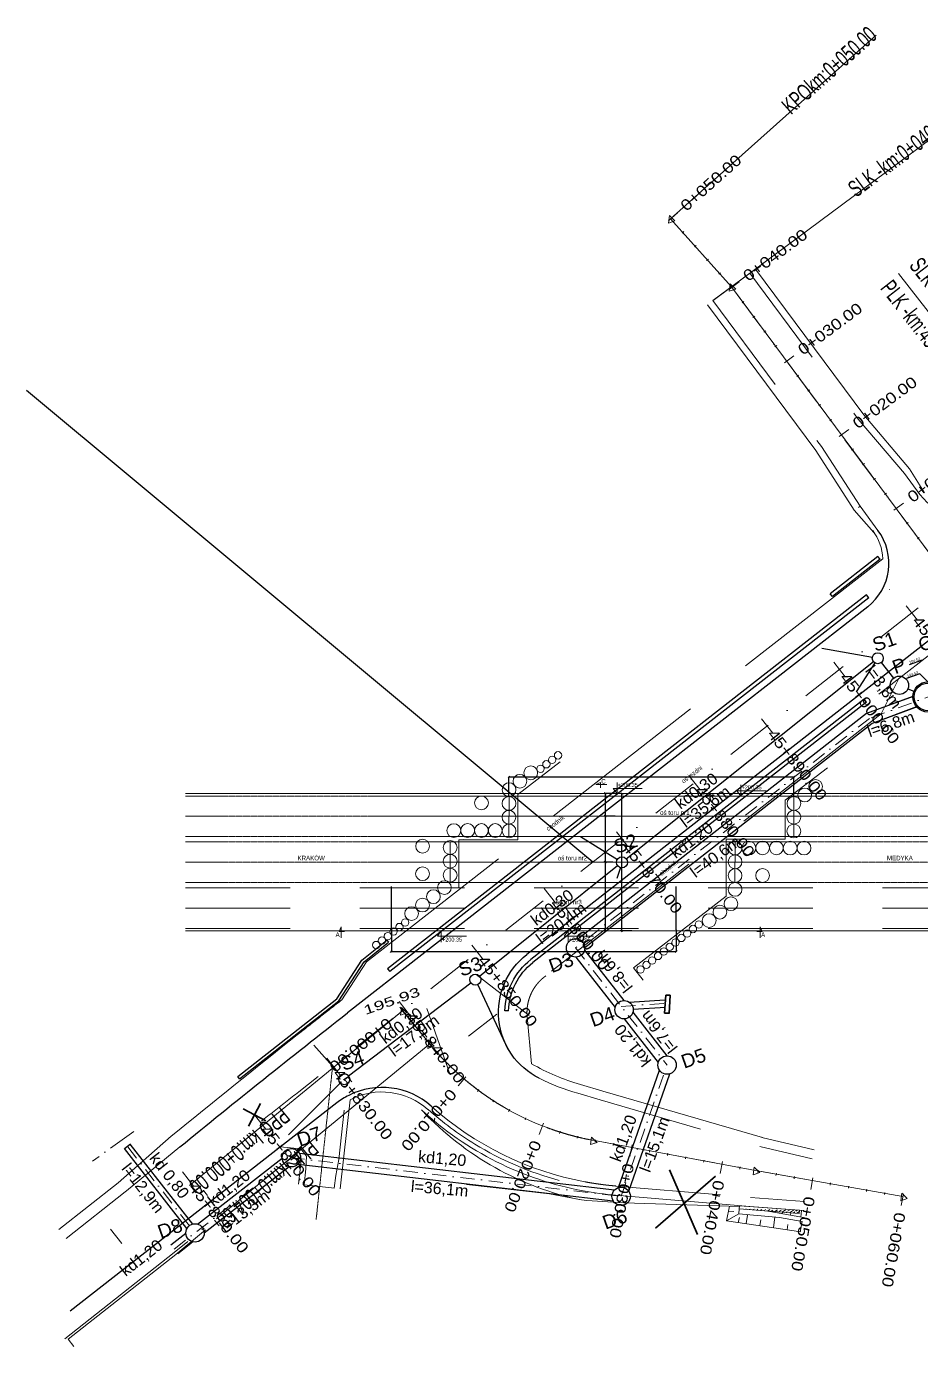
# Model space of a CAD drawing. Header units: millimetres. Extents: x -1069826 to 2704411, y -432732 to 412301.
# Drawn here: x 6201 to 103504, y 203438 to 347124 of the extents above; entities that cross this region are included whole.
import ezdxf
from ezdxf.enums import TextEntityAlignment as Align

# ---------------------------------------------------------------- set-up
doc = ezdxf.new("R2010")
doc.units = ezdxf.units.MM
doc.header["$LTSCALE"] = 1000
doc.header["$MEASUREMENT"] = 0
for name, pattern in [('CENTER', [2, 1.25, -0.25, 0.25, -0.25]), ('DGN Style 1', [11.393425, 0.018957, -11.374468]), ('DGN Style 2', [18.957446, 11.374468, -7.582979]), ('DGN Style 3', [26.540425, 18.957446, -7.582979]), ('DGN Style 4', [10.357985, 5.175758, -2.587879, 0.00647, -2.587879])]:
    doc.linetypes.add(name, pattern=pattern)
for name, color, linetype, lineweight in [('1', 7, 'Continuous', 0), ('10', 7, 'Continuous', 0), ('11', 7, 'Continuous', 0), ('5', 15, 'Continuous', 0), ('6', 11, 'Continuous', 0), ('7', 7, 'Continuous', 0), ('8', 7, 'Continuous', 0), ('Chodnik', 113, 'Continuous', 0), ('D_bariery', 224, 'Continuous', 0), ('DK_OPIS', 62, 'Continuous', 30), ('DK_OŚ_KANAŁU', 50, 'DGN Style 4', 15), ('DK_ŚCIANKA', 232, 'Continuous', 35), ('Konstrukcja zelbetowa', 211, 'Continuous', 0), ('Krawedz jezdni', 40, 'Continuous', 0), ('Kraweznik', 4, 'Continuous', 0), ('M_kanalizacja', 24, 'Continuous', 30), ('Osie', 9, 'CENTER', 0), ('Pobocze', 66, 'Continuous', 0), ('studnie', 7, 'Continuous', 25), ('wiadukt2 - 1', 173, 'Continuous', 0), ('wiadukt2 - 9', 190, 'Continuous', 0)]:
    doc.layers.add(name, color=color, linetype=linetype, lineweight=lineweight)
doc.layers.add('WIADUKT', color=7, linetype='Continuous')
doc.styles.add('CDMSTYLE', font='CDMSIMPL', dxfattribs={"width": 0.8, "bigfont": 'CDMBIGPL'})
doc.styles.add('Style-Arial', font='arial.ttf')
doc.styles.add('Style-romans', font='romans.shx')
doc.styles.add('Style-SWISSLT_1250', font='SWISSLT_1250.shx')
doc.styles.add('Style-WORKING_1250', font='WORKING_1250.shx')
doc.dimstyles.new('CDMOG-CM-100', dxfattribs={"dimscale": 100, "dimtxt": 2.5, "dimasz": 1, "dimexe": 1.5, "dimexo": 5, "dimgap": 0.5, "dimtad": 1, "dimdec": 1, "dimlfac": 0.1, "dimrnd": 0.5, "dimzin": 9, "dimdsep": 46, "dimtxsty": 'CDMSTYLE', "dimblk": 'OBLIQUE', "dimblk1": 'OBLIQUE', "dimblk2": 'OBLIQUE', "dimsah": 1, "dimtsz": 1, "dimcen": -2.5, "dimclrd": 9, "dimclre": 9, "dimclrt": 9, "dimadec": 0, "dimazin": 0, "dimtfac": 1, "dimtmove": 2, "dimatfit": 3, "dimldrblk": 'OBLIQUE', "dimfxl": 1, "dimtvp": 1, "dimtolj": 1, "dimtzin": 0, "dimarcsym": 0})
doc.dimstyles.get("Standard").update_dxf_attribs({"dimtxt": 0.18, "dimasz": 0.18, "dimexe": 0.18, "dimexo": 0.0625, "dimgap": 0.09, "dimtad": 0, "dimtih": 1, "dimtoh": 1, "dimdec": 4, "dimzin": 0, "dimdsep": 46, "dimtxsty": 'Standard', "dimcen": 0.09, "dimadec": 0, "dimazin": 0, "dimtfac": 1, "dimtdec": 4, "dimtofl": 0, "dimtmove": 0, "dimatfit": 3, "dimfxl": 1, "dimtolj": 1, "dimtzin": 0, "dimarcsym": 0})

# ---------------------------------------------------------------- blocks, each defined once
blk = doc.blocks.new('*U453')
at = {"color": 7, "linetype": 'Continuous', "lineweight": 18, "ltscale": 0.001}
for p, q in [((7.62, 1.74), (9.08, 5.91)), ((0.59, 3.9), (-1.47, -1.95)), ((-0.08, -0.85), (1.39, 3.31)), ((-1.47, -1.95), (-13.57, -5.96)), ((-1.47, -1.95), (-1.47, -1.95)), ((-13.04, -7.58), (-13.57, -5.96)), ((-13.57, -5.96), (-13.57, -5.96))]:
    blk.add_line(p, q, dxfattribs=at)
for centre, radius in [((1.17, 2.69), 0.75), ((2.58, 2.19), 0.75), ((0.67, 1.27), 0.75), ((4, 1.7), 0.75), ((5.42, 1.2), 0.75), ((6.83, 0.7), 0.75), ((0.18, -0.14), 0.75), ((8.25, 0.2), 0.75), ((-0.32, -1.56), 0.75), ((3.01, -1.13), 0.75), ((-2.69, -3.35), 0.75), ((-1.26, -2.88), 0.75), ((-7.59, -4.61), 0.4), ((-6.83, -4.36), 0.4), ((-6.07, -4.11), 0.4), ((-5.31, -3.85), 0.4), ((-4.11, -3.83), 0.75), ((-12.15, -6.12), 0.4), ((-11.39, -5.87), 0.4), ((-10.63, -5.62), 0.4), ((-9.87, -5.36), 0.4), ((-9.11, -5.11), 0.4), ((-8.35, -4.86), 0.4), ((-12.91, -6.37), 0.4)]:
    blk.add_circle(centre, radius, dxfattribs=at)
at = {"layer": '10', "color": 7, "linetype": 'Continuous', "lineweight": 18, "ltscale": 0.001}
for centre in [(8.82, 5.14), (10.24, 5.62), (10.24, 5.62), (11.66, 6.1), (8.32, 3.73), (7.82, 2.31)]:
    blk.add_circle(centre, 0.75, dxfattribs=at)
at = {"layer": 'wiadukt2 - 1', "color": 7, "linetype": 'Continuous', "lineweight": 18, "ltscale": 0.001}
for p, q in [((13.57, 7.58), (8.03, 5.78)), ((6.63, 1.78), (8.03, 5.78)), ((0.59, 3.9), (6.63, 1.78))]:
    blk.add_line(p, q, dxfattribs=at)
blk = doc.blocks.new('TerminatorOpen_0.5')
at = {"color": 0, "linetype": 'ByBlock', "lineweight": -2}
for q in [(-1, 0.25), (-1, 0), (-1, -0.25)]:
    blk.add_line((0, 0), q, dxfattribs=at)
blk = doc.blocks.new('*D461')
at = {"color": 0, "linetype": 'ByBlock', "transparency": 16777216}
for p, q in [((39440, 28200), (39440, 28193)), ((38999, 20205), (38999, 20205)), ((38999, 20205), (38999, 20205))]:
    blk.add_line(p, q, dxfattribs=at)
at = {"layer": 'Defpoints', "color": 0, "linetype": 'ByBlock', "transparency": 16777216}
for p in [(39440, 28193), (38999, 20205)]:
    blk.add_point(p, dxfattribs=at)
at = {"color": 0, "linetype": 'ByBlock', "transparency": 16777216, "rotation": 266.8404902315526}
blk.add_blockref('TerminatorOpen_0.5', (39440, 28193), dxfattribs=at)
at = {"color": 0, "linetype": 'ByBlock', "transparency": 16777216, "insert": (39439, 28198), "char_height": 1, "attachment_point": 5, "rotation": 86.84049, "style": 'Style-romans'}
blk.add_mtext('\\W0.900000x;R8000', dxfattribs=at)
blk = doc.blocks.new('*D462')
at = {"color": 0, "linetype": 'ByBlock', "transparency": 16777216}
for p, q in [((52414, 61896), (52614, 62096)), ((52514, 61996), (83514, 61996)), ((83414, 61896), (83614, 62096))]:
    blk.add_line(p, q, dxfattribs=at)
at = {"color": 9, "linetype": 'ByBlock', "transparency": 16777216}
for p, q in [((52514, 59865), (52514, 61996)), ((83514, 59865), (83514, 61996))]:
    blk.add_line(p, q, dxfattribs=at)
at = {"layer": 'Defpoints', "color": 0, "linetype": 'ByBlock', "transparency": 16777216}
for p in [(83514, 61996), (52514, 59865), (83514, 59865)]:
    blk.add_point(p, dxfattribs=at)
at = {"color": 1, "linetype": 'ByBlock', "transparency": 16777216, "insert": (69859, 62171), "char_height": 0.25, "attachment_point": 5, "style": 'CDMSTYLE'}
blk.add_mtext('\\A1;3100000', dxfattribs=at)
blk = doc.blocks.new('_OBLIQUE')
at = {"color": 0, "linetype": 'ByBlock'}
blk.add_line((-0.5, -0.5), (0.5, 0.5), dxfattribs=at)
blk = doc.blocks.new('*D463')
at = {"color": 9, "linetype": 'ByBlock', "transparency": 16777216}
for p, q in [((39711, 45490), (39711, 42999)), ((70711, 45364), (70711, 42999))]:
    blk.add_line(p, q, dxfattribs=at)
at = {"color": 0, "linetype": 'ByBlock', "transparency": 16777216}
for p, q in [((39611, 42900), (39811, 43100)), ((39711, 43000), (70711, 43000)), ((70611, 42900), (70811, 43100))]:
    blk.add_line(p, q, dxfattribs=at)
at = {"layer": 'Defpoints', "color": 0, "linetype": 'ByBlock', "transparency": 16777216}
for p in [(39711, 45491), (70711, 45365), (70711, 43000)]:
    blk.add_point(p, dxfattribs=at)
at = {"color": 1, "linetype": 'ByBlock', "transparency": 16777216, "insert": (53920, 43175), "char_height": 0.25, "attachment_point": 5, "style": 'CDMSTYLE'}
blk.add_mtext('\\A1;3100000', dxfattribs=at)
blk = doc.blocks.new('*U454')
at = {"layer": 'wiadukt2 - 9', "color": 7, "linetype": 'Continuous', "lineweight": 18, "ltscale": 0.001}
for p, q in [((12.75, 5.7), (7.21, 3.9)), ((4.79, -0.12), (6.26, 4.05)), ((7.21, 3.9), (5.58, -0.75)), ((-2.9, -2.71), (-1.44, 1.45)), ((-0.46, 1.37), (-2.2, -3.59)), ((5.58, -0.75), (-0.46, 1.37)), ((-0.45, 1.41), (-0.45, 1.41)), ((0.02, 1.25), (0.02, 1.25))]:
    blk.add_line(p, q, dxfattribs=at)
for centre, radius in [((7.91, 5.17), 0.75), ((7.91, 5.17), 0.75), ((9.33, 5.65), 0.75), ((10.48, 5.7), 0.4), ((11.24, 5.96), 0.4), ((12, 6.21), 0.4), ((12.76, 6.46), 0.4), ((3.18, 4.33), 0.75), ((6.49, 4.7), 0.75), ((-0.65, 2.49), 0.75), ((5.99, 3.29), 0.75), ((-4.42, 2.02), 0.75), ((-1.64, 0.88), 0.75), ((0.77, 2), 0.75), ((2.18, 1.5), 0.75), ((3.6, 1), 0.75), ((5.49, 1.87), 0.75), ((-2.14, -0.53), 0.75), ((5, 0.46), 0.75), ((-5.42, -0.81), 0.75), ((-2.64, -1.95), 0.75), ((-5.13, -3.56), 0.75), ((-3.68, -3.02), 0.75), ((-7.98, -4.51), 0.75), ((-6.56, -4.03), 0.75), ((-11.24, -5.96), 0.4), ((-10.48, -5.7), 0.4), ((-9.72, -5.45), 0.4), ((-8.96, -5.2), 0.4), ((-12.76, -6.46), 0.4), ((-12, -6.21), 0.4)]:
    blk.add_circle(centre, radius, dxfattribs=at)
blk = doc.blocks.new('00KOTA1_1_1')
at = {"color": 0, "linetype": 'Continuous', "flags": 128}
blk.add_lwpolyline([(137.4, 28.6), (-21.1, 28.6), (0, 0), (0, 61.1)], dxfattribs=at)
at = {"color": 0, "linetype": 'Continuous', "style": 'CDMSTYLE', "width": 0.85}
blk.add_attdef('%%P000.000', (4.2, 36.3), '', height=22, dxfattribs=at)
blk = doc.blocks.new('*D464')
at = {"color": 0, "linetype": 'ByBlock', "transparency": 16777216}
for p, q in [((64875, 60077), (64675, 60277)), ((64775, 45248), (64775, 60177)), ((64875, 45148), (64675, 45348))]:
    blk.add_line(p, q, dxfattribs=at)
at = {"color": 9, "linetype": 'ByBlock', "transparency": 16777216}
for p, q in [((64991, 60177), (64774, 60177)), ((65877, 45248), (64774, 45248))]:
    blk.add_line(p, q, dxfattribs=at)
at = {"layer": 'Defpoints', "color": 0, "linetype": 'ByBlock', "transparency": 16777216}
for p in [(64775, 60177), (64991, 60177), (65877, 45248)]:
    blk.add_point(p, dxfattribs=at)
at = {"color": 3, "linetype": 'ByBlock', "transparency": 16777216, "insert": (64600, 53442), "char_height": 0.25, "attachment_point": 5, "rotation": 90, "style": 'CDMSTYLE'}
blk.add_mtext('\\A1;\\Fmsdefault.shx;\\W0.800000x;1492900', dxfattribs=at)
blk = doc.blocks.new('*D465')
at = {"color": 0, "linetype": 'ByBlock', "transparency": 16777216}
for p, q in [((63078, 57615), (62878, 57815)), ((62978, 57715), (62978, 52715)), ((63078, 52615), (62878, 52815))]:
    blk.add_line(p, q, dxfattribs=at)
at = {"color": 9, "linetype": 'ByBlock', "transparency": 16777216}
blk.add_line((63829, 52715), (62978, 52715), dxfattribs=at)
at = {"layer": 'Defpoints', "color": 0, "linetype": 'ByBlock', "transparency": 16777216}
for p in [(64060, 57715), (62978, 52715), (63829, 52715)]:
    blk.add_point(p, dxfattribs=at)
at = {"color": 3, "linetype": 'ByBlock', "transparency": 16777216, "insert": (62803, 55949), "char_height": 0.25, "attachment_point": 5, "rotation": 90, "style": 'CDMSTYLE'}
blk.add_mtext('\\A1;\\Fmsdefault.shx;\\W0.800000x;500000', dxfattribs=at)
blk = doc.blocks.new('*D466')
at = {"color": 0, "linetype": 'ByBlock', "transparency": 16777216}
for p, q in [((63078, 52615), (62878, 52815)), ((62978, 52715), (62978, 45243)), ((63078, 45143), (62878, 45343))]:
    blk.add_line(p, q, dxfattribs=at)
at = {"color": 9, "linetype": 'ByBlock', "transparency": 16777216}
blk.add_line((63230, 45243), (62978, 45243), dxfattribs=at)
at = {"layer": 'Defpoints', "color": 0, "linetype": 'ByBlock', "transparency": 16777216}
for p in [(63829, 52715), (62978, 45243), (63231, 45243)]:
    blk.add_point(p, dxfattribs=at)
at = {"color": 3, "linetype": 'ByBlock', "transparency": 16777216, "insert": (62803, 48229), "char_height": 0.25, "attachment_point": 5, "rotation": 90, "style": 'CDMSTYLE'}
blk.add_mtext('\\A1;\\Fmsdefault.shx;\\W0.800000x;747200', dxfattribs=at)
blk = doc.blocks.new('*D467')
at = {"color": 0, "linetype": 'ByBlock', "transparency": 16777216}
for p, q in [((63078, 60087), (62878, 60287)), ((62978, 60187), (62978, 57715)), ((63078, 57615), (62878, 57815))]:
    blk.add_line(p, q, dxfattribs=at)
at = {"color": 9, "linetype": 'ByBlock', "transparency": 16777216}
for p, q in [((64059, 60187), (62978, 60187)), ((64059, 57715), (62978, 57715))]:
    blk.add_line(p, q, dxfattribs=at)
at = {"layer": 'Defpoints', "color": 0, "linetype": 'ByBlock', "transparency": 16777216}
for p in [(64060, 60187), (62978, 57715), (64060, 57715)]:
    blk.add_point(p, dxfattribs=at)
at = {"color": 3, "linetype": 'ByBlock', "transparency": 16777216, "insert": (62803, 58951), "char_height": 0.25, "attachment_point": 5, "rotation": 90, "style": 'CDMSTYLE'}
blk.add_mtext('\\A1;\\Fmsdefault.shx;\\W0.800000x;247200', dxfattribs=at)
blk = doc.blocks.new('A$C7AA0032F')
at = {"layer": 'Konstrukcja zelbetowa', "ltscale": 0.1}
h = blk.add_hatch(dxfattribs=at)
h.set_pattern_fill('ANSI33', color=256, scale=1000, angle=19.3576691784, style=0)
h.set_pattern_definition([(214.35767, (162847.9, -35115.26), (282.1786, -412.7653), []), (214.35767, (162500.44, -35049.97), (282.1786, -412.7653), [250, -125])])
edge = h.paths.add_edge_path()
edge.add_line((77593.4971, 15332.08203), (77567.38662, 14994.28893))
edge.add_line((77593.89656, 15337.2499), (84124.91069, 14838.85686))
edge.add_line((77567.38662, 14994.28893), (84097.9062, 14489.4978))
edge.add_line((84124.01667, 14827.2909), (84097.9062, 14489.4978))
at = {"linetype": 'Continuous', "lineweight": 9, "ltscale": 0.001}
for p, q in [((17329.3681, 60181.71568), (112653.62453, 60181.71568)), ((17329.3681, 45247.71568), (114425.33059, 45247.71568))]:
    blk.add_line(p, q, dxfattribs=at)
at = {"linetype": 'CENTER', "lineweight": 9, "ltscale": 0.001}
for p, q in [((17329.3681, 59921.71568), (112653.62453, 59921.71568)), ((17329.3681, 57714.71568), (112653.62452, 57714.71568)), ((17329.3681, 55507.71568), (112653.62453, 55507.71568)), ((17329.3681, 54921.71568), (114425.33059, 54921.71568)), ((17329.3681, 52714.71568), (114425.33059, 52714.71568)), ((17329.3681, 50507.71568), (114425.33059, 50507.71568))]:
    blk.add_line(p, q, dxfattribs=at)
at = {"linetype": 'DGN Style 2', "lineweight": 9}
for p, q in [((17329.3681, 49921.71568), (114425.33059, 49921.71568)), ((17329.3681, 47714.71568), (114425.33059, 47714.71568)), ((17329.3681, 45507.71568), (114425.33059, 45507.71568))]:
    blk.add_line(p, q, dxfattribs=at)
at = {"linetype": 'Continuous', "ltscale": 0.001}
for p, q in [((39711.25581, 45364.71568), (39711.25581, 50064.71568)), ((70711.25581, 45364.71568), (70711.25581, 50064.71568))]:
    blk.add_line(p, q, dxfattribs=at)
at = {"layer": '1', "linetype": 'Continuous', "lineweight": 18}
for p, q in [((76717.91017, 115332.29651), (70100.52861, 122740.37473)), ((100614.68474, 83171.93268), (76717.91017, 115332.29651)), ((40936.62346, 36557.59658), (43903.78925, 32936.50157)), ((61619.27991, 22457.1896), (79328.24541, 19161.25385)), ((79328.24541, 19161.25385), (95377.67194, 16338.01512))]:
    blk.add_line(p, q, dxfattribs=at)
at = {"layer": '1', "linetype": 'Continuous', "lineweight": 18, "flags": 128}
for points in [[(95743.4001, 80635.89027), (96974.53812, 79059.7243)], [(87862.57024, 74480.20016), (89093.70826, 72904.03419)], [(79981.74038, 68324.51005), (81212.87841, 66748.34408)], [(72100.91053, 62168.81994), (73332.04855, 60592.65397)], [(64220.08067, 56013.12983), (65451.21869, 54436.96386)], [(56339.25081, 49857.43972), (57570.38883, 48281.27374)], [(48458.42095, 43701.7496), (49689.55898, 42125.58363)], [(40577.59109, 37546.05949), (41808.72912, 35969.89352)], [(32696.76124, 31390.36938), (33927.89926, 29814.20341)], [(24820.53559, 25220.14654), (26060.07721, 23650.58081)], [(16982.06377, 19007.48363), (18224.65099, 17440.32792)], [(9146.28524, 12794.54754), (10388.87245, 11227.39184)]]:
    blk.add_lwpolyline(points, dxfattribs=at)
at = {"layer": '1', "linetype": 'Continuous', "lineweight": 18}
blk.add_arc((67108.5207, 51950.71831), 30000, 219.3315745838, 259.4569245647, dxfattribs=at)
at = {"layer": '1', "linetype": 'DGN Style 4', "lineweight": 9}
for points in [[(69976.22954, 123094.17515), (70578.6281, 122510.87337), (69871.02725, 122262.27523)], [(76593.6111, 115686.09694), (77196.00966, 115102.79515), (76488.40881, 114854.19702)]]:
    blk.add_3dface(points, dxfattribs=at)
at = {"layer": '1', "linetype": 'DGN Style 2', "lineweight": 9}
for points in [[(40812.32439, 36911.39701), (41414.72295, 36328.09522), (40707.1221, 36079.49709)], [(43779.49018, 33290.302), (44381.88874, 32707.00021), (43674.28789, 32458.40208)], [(61494.98085, 22810.99003), (62097.37941, 22227.68824), (61389.77855, 21979.09011)], [(79203.94634, 19515.05428), (79806.3449, 18931.75249), (79098.74404, 18683.15436)], [(95253.37288, 16691.81555), (95855.77144, 16108.51376), (95148.17058, 15859.91563)]]:
    blk.add_3dface(points, dxfattribs=at)
at = {"layer": '11', "linetype": 'DGN Style 4', "lineweight": 9}
for p, q in [((76717.91017, 115332.29651), (100490.72964, 83338.75189)), ((113375.8999, 93139.67559), (29642.10145, 27735.48283))]:
    blk.add_line(p, q, dxfattribs=at)
at = {"layer": '11', "linetype": 'Continuous', "lineweight": 9, "flags": 128}
blk.add_lwpolyline([(113375.8999, 93139.67559), (94908.82956, 116782.16517)], dxfattribs=at)
at = {"layer": '11', "linetype": 'DGN Style 4', "lineweight": 9, "flags": 128}
for points in [[(43903.78925, 32936.50157), (40627.13059, 36935.29812)], [(85093.94145, 18147.01597), (79328.24541, 19161.25385), (61619.27991, 22457.1896)]]:
    blk.add_lwpolyline(points, dxfattribs=at)
at = {"layer": '11', "linetype": 'DGN Style 4', "lineweight": 9, "extrusion": (0, 0, -1)}
blk.add_arc((-67108.5207, 51950.71831), 30000, 280.5430754338, 320.6684254155, dxfattribs=at)
at = {"layer": '11', "linetype": 'DGN Style 4', "lineweight": 9}
blk.add_arc((645211.11266, -760347.50293), 1000000, 127.99327729845, 128.41066227227, dxfattribs=at)
at = {"layer": '5', "linetype": 'Continuous', "lineweight": 0, "flags": 128}
for points in [[(70100.52861, 122740.37473), (92474.11755, 142725.93246)], [(76717.91017, 115332.29651), (100797.99653, 133225.01683)], [(40936.62346, 36557.59658), (17731.89201, 17543.37983)], [(43903.78925, 32936.50157), (20699.0578, 13922.28483)]]:
    blk.add_lwpolyline(points, dxfattribs=at)
at = {"layer": '7', "linetype": 'Continuous', "lineweight": 18, "flags": 128}
for points in [[(69876.79273, 122540.51913), (70846.31492, 123406.55997)], [(76516.92344, 115099.7873), (77560.39385, 115875.13851)], [(82481.16355, 107073.09184), (83524.63396, 107848.44305)], [(88445.40366, 99046.39638), (89488.87407, 99821.7476)], [(94409.64377, 91019.70093), (95453.11418, 91795.05214)], [(41168.67077, 36747.73875), (40163.13241, 35923.78935)], [(47815.64503, 29370.30759), (46971.17573, 28381.93944)], [(56265.77446, 24300.67574), (55791.17614, 23090.40452)], [(65910.3477, 21963.70154), (65672.48059, 20685.64863)], [(75741.52393, 20133.95461), (75503.65683, 18855.9017)], [(85580.86594, 18365.9678), (85355.64233, 17085.62631)], [(95429.64662, 16633.47854), (95204.42302, 15353.13705)]]:
    blk.add_lwpolyline(points, dxfattribs=at)
at = {"layer": '7', "linetype": 'Continuous', "lineweight": 0, "flags": 128}
for points in [[(71358.32051, 121182.18359), (71544.76708, 121348.7299)], [(72690.69102, 119690.61099), (72877.1376, 119857.1573)], [(74023.06154, 118199.03839), (74209.50811, 118365.58471)], [(75355.43206, 116707.4658), (75541.87863, 116874.01211)], [(77870.30537, 113613.73301), (78070.97276, 113762.83901)], [(79063.15339, 112008.39392), (79263.82078, 112157.49992)], [(80256.00142, 110403.05483), (80456.6688, 110552.16083)], [(81448.84944, 108797.71573), (81649.51682, 108946.82174)], [(83834.54548, 105587.03755), (84035.21287, 105736.14356)], [(85027.3935, 103981.69846), (85228.06089, 104130.80446)], [(86220.24152, 102376.35937), (86420.90891, 102525.46537)], [(87413.08955, 100771.02028), (87613.75693, 100920.12628)], [(89798.78559, 97560.3421), (89999.45297, 97709.4481)], [(90991.63361, 95955.00301), (91192.301, 96104.10901)], [(92184.48163, 94349.66391), (92385.14902, 94498.76992)], [(93377.32965, 92744.32482), (93577.99704, 92893.43083)], [(95763.0257, 89533.64664), (95963.69308, 89682.75264)], [(96955.87372, 87928.30755), (97156.5411, 88077.41355)], [(42281.58701, 35073.9952), (42088.21425, 34915.5434)], [(43549.20146, 33527.01311), (43355.8287, 33368.5613)], [(44836.09521, 32002.05763), (44649.87092, 31835.26281)], [(46214.49697, 30562.64283), (46039.79778, 30383.81277)], [(49243.24794, 27974.85484), (49093.87275, 27774.38775)], [(50880.14101, 26837.97866), (50744.45222, 26628.00592)], [(52589.13351, 25812.67333), (52467.73395, 25594.1278)], [(54362.63271, 24903.49406), (54256.06174, 24677.3467)], [(58071.38249, 23449.13707), (57995.82113, 23210.82954)], [(59990.15582, 22910.42076), (59930.63772, 22667.60891)], [(61941.28226, 22498.97679), (61895.53859, 22253.19738)], [(63907.51751, 22133.0274), (63861.77384, 21887.248)], [(67839.988, 21401.12863), (67794.24433, 21155.34922)], [(69806.22325, 21035.17924), (69760.47958, 20789.39984)], [(71772.4585, 20669.22986), (71726.71483, 20423.45045)], [(73738.69375, 20303.28047), (73692.95007, 20057.50107)], [(77671.16424, 19571.3817), (77625.42057, 19325.60229)], [(79636.94774, 19208.48574), (79593.63551, 18962.26622)], [(81606.70388, 18861.98789), (81563.39164, 18615.76837)], [(83576.46001, 18515.49004), (83533.14778, 18269.27052)], [(87515.97229, 17822.49433), (87472.66006, 17576.27482)], [(89485.72843, 17475.99648), (89442.41619, 17229.77697)], [(91455.48456, 17129.49863), (91412.17233, 16883.27911)], [(93425.2407, 16783.00078), (93381.92847, 16536.78126)]]:
    blk.add_lwpolyline(points, dxfattribs=at)
at = {"layer": 'Chodnik', "ltscale": 0.1}
for p, q in [((28695.17091, 20561.0567), (29862.06591, 21517.22353)), ((19095.75397, 12695.18699), (19335.93393, 12891.99314))]:
    blk.add_line(p, q, dxfattribs=at)
at = {"layer": 'Chodnik', "ltscale": 0.1, "flags": 128}
blk.add_lwpolyline([(4182.77201, 834.97992), (16086.22229, 10229.14304), (17565.03716, 11440.9005)], dxfattribs=at)
at = {"layer": 'D_bariery', "linetype": 'Continuous'}
for centre, radius, start, end in [((38692.82352, 20212.6), 7500, 48.1613537762, 117.5497602064), ((67126.36615, 51968.73799), 35100, 228.1592731022, 238.510261493), ((67256.02548, 52271.54382), 35425.97175, 238.5872540577, 254.8344099582)]:
    blk.add_arc(centre, radius, start, end, dxfattribs=at)
at = {"layer": 'DK_OŚ_KANAŁU', "ltscale": 0.3}
for p, q in [((105057.7786, 73259.24099), (91729.40201, 68364.47596)), ((91729.40201, 68364.47596), (59759.04784, 43392.53815)), ((59759.04784, 43392.53815), (69718.8791, 30641.4519)), ((64729.01271, 37029.7345), (69508.26848, 37341.52728)), ((64720.17699, 16356.98324), (69718.8791, 30641.4519)), ((10420.94304, 22520.42545), (12112.69156, 23697.41399)), ((10420.94304, 22520.42545), (7178.34368, 20177.14932)), ((17732.76529, 13159.45599), (11036.51205, 21732.34246)), ((16096.22576, 10613.22508), (29630.74827, 21158.06291)), ((28705.73423, 20569.71241), (64720.17699, 16356.98324))]:
    blk.add_line(p, q, dxfattribs=at)
at = {"layer": 'DK_ŚCIANKA'}
for p, q in [((69445.24057, 36292.35474), (69563.79154, 38265.77277)), ((69563.79154, 38265.77278), (70062.89176, 38235.78986)), ((69944.34078, 36262.37183), (70062.89176, 38235.78986)), ((69445.24057, 36292.35474), (69946.48244, 36298.02225)), ((26044.5543, 24576.58634), (23596.51689, 25863.70674)), ((24820.53559, 25220.14654), (25472.05718, 26459.30739)), ((24820.53559, 25220.14654), (24169.01401, 23980.98568)), ((24820.53559, 25220.14654), (26044.5543, 24576.58634)), ((69987.02984, 19226.78924), (73038.57393, 12190.7391)), ((68473.37124, 12903.47698), (74993.75161, 18540.46723))]:
    blk.add_line(p, q, dxfattribs=at)
at = {"layer": 'Konstrukcja zelbetowa', "ltscale": 0.1}
for p, q in [((77593.4971, 15332.08203), (77567.38662, 14994.28893)), ((77567.38662, 14994.28893), (84097.9062, 14489.4978)), ((77593.89656, 15337.2499), (84124.91069, 14838.85686)), ((84124.01667, 14827.2909), (84097.9062, 14489.4978))]:
    blk.add_line(p, q, dxfattribs=at)
at = {"layer": 'Krawedz jezdni', "linetype": 'DGN Style 2', "lineweight": 20}
for p, q in [((78730.81781, 116827.91552), (74711.20145, 113841.28338)), ((78730.81781, 116827.91553), (74717.40038, 113845.88928)), ((78724.61888, 116823.30963), (90517.51436, 100952.38914)), ((74711.20145, 113841.28338), (86504.66261, 97969.6016)), ((95535.42322, 95037.59939), (90517.51436, 100952.38914)), ((90719.40595, 91459.05533), (86504.66261, 97969.6016)), ((62437.78352, 26854.98532), (79804.40871, 21791.86924)), ((34007.11246, 20365.38077), (34585.42351, 25732.31446)), ((10886.24415, 16957.3609), (16706.79034, 21726.78161)), ((29862.06591, 21517.22353), (27627.44708, 21739.02448)), ((79804.40871, 21791.86924), (85493.46936, 20447.37913)), ((30495.87313, 20743.73248), (29862.06591, 21517.22353)), ((30411.37103, 19331.69793), (30496.25109, 20743.27122)), ((34007.11246, 20365.38077), (33658.13258, 18628.10757)), ((30226.11479, 17604.56555), (30411.37103, 19331.69793)), ((30226.11479, 17604.56555), (33511.13166, 17250.59033)), ((33658.13258, 18628.10757), (33505.78498, 17251.16646)), ((64193.72105, 17473.71231), (78799.27689, 16238.9105)), ((4317.48751, 11769.48079), (10759.17449, 16853.23859)), ((10759.17448, 16853.23859), (10886.24415, 16957.3609)), ((78799.27689, 16238.9105), (84686.26915, 15799.75981))]:
    blk.add_line(p, q, dxfattribs=at)
blk.add_arc((67108.5207, 51950.71831), 34600, 259.4569245666, 265.1678568097, dxfattribs=at)
at = {"layer": 'Kraweznik', "lineweight": 20, "ltscale": 0.1}
for p, q in [((97230.52682, 92756.32297), (95535.42322, 95037.59939)), ((90558.87204, 91339.77053), (90719.40595, 91459.05533)), ((92668.2304, 88836.32048), (90719.40595, 91459.05533)), ((59999.3024, 27565.90715), (62437.78352, 26854.98532))]:
    blk.add_line(p, q, dxfattribs=at)
at = {"layer": 'Kraweznik', "lineweight": 30, "ltscale": 0.1}
for p, q in [((120243.87433, 94063.07103), (54447.62964, 42669.84212)), ((92903.76105, 85685.70477), (87702.01943, 81622.64162)), ((87703.08112, 81623.4709), (87455.79182, 81937.87481)), ((91545.62719, 80529.27851), (34945.00364, 36318.71884)), ((91417.96133, 81825.35122), (39306.84661, 41121.53203)), ((91665.25062, 81510.94731), (39557.90205, 40810.06984)), ((91665.25062, 81510.94731), (91417.96133, 81825.35122)), ((91158.49459, 70456.34587), (54878.51066, 42118.17053)), ((91405.78389, 70141.94196), (91158.49459, 70456.34587)), ((91404.7222, 70141.11267), (55124.68969, 41802.89939)), ((36740.34986, 41866.88392), (39417.63532, 44012.33903)), ((33767.85527, 37847.25296), (36515.14461, 42070.85611)), ((33992.29726, 37642.10736), (36740.34986, 41866.88392)), ((39306.84661, 41121.53203), (39557.90205, 40810.06984)), ((23206.0303, 29158.34393), (33992.29726, 37642.10736)), ((52474.29322, 36535.86416), (52074.22937, 36538.06946)), ((33768.27143, 26517.26388), (4760.72817, 3859.56787))]:
    blk.add_line(p, q, dxfattribs=at)
at = {"layer": 'Kraweznik', "linetype": 'DGN Style 3', "lineweight": 18}
for p, q in [((93194.60843, 85750.88819), (37005.77118, 41861.97343)), ((93008.13478, 68855.72913), (48093.15672, 33772.78846)), ((37005.77118, 41861.97343), (34325.30011, 37737.92929)), ((54492.91213, 35914.92483), (54966.1547, 30786.52809))]:
    blk.add_line(p, q, dxfattribs=at)
at = {"layer": 'Kraweznik', "lineweight": 30, "ltscale": 0.1, "flags": 128}
for points in [[(92903.76105, 85685.70477), (92656.47175, 86000.10868), (87455.79182, 81937.87481)], [(36515.14461, 42070.85611), (39230.0335, 44246.44489), (39417.63532, 44012.33903)], [(23206.0303, 29158.34393), (23020.56438, 29394.14553), (33767.85527, 37847.25296)]]:
    blk.add_lwpolyline(points, dxfattribs=at)
at = {"layer": 'Kraweznik', "linetype": 'DGN Style 3', "lineweight": 18, "flags": 128}
blk.add_lwpolyline([(94892.59538, 72624.23341), (93008.13478, 68855.72913)], dxfattribs=at)
at = {"layer": 'Kraweznik', "lineweight": 20, "ltscale": 0.1, "extrusion": (0, 0, -1)}
blk.add_arc((-102046.54409, 96334.86703), 6000, 232.2607806395, 323.3857866907, dxfattribs=at)
at = {"layer": 'Kraweznik', "lineweight": 30, "ltscale": 0.1}
for centre, radius, start, end in [((87852.21312, 85257.77642), 6000, 307.993277299, 36.6142132831), ((38692.82352, 20212.6), 8000, 116.9088234252, 127.9932772987), ((38692.82352, 20212.6), 8000, 48.1613537762, 116.9088234252)]:
    blk.add_arc(centre, radius, start, end, dxfattribs=at)
at = {"layer": 'Kraweznik', "lineweight": 30, "ltscale": 0.1, "extrusion": (0, 0, -1)}
for centre, radius, start, end in [((-59372.18173, 36365.17823), 8000, 296.3988487922, 52.0067227013), ((-59372.18173, 36365.17823), 7300, 1.3571046302, 52.0065493187), ((-59372.18173, 36365.17823), 6900, 1.4179161261, 52.0060236306), ((-650514.01485, -751764.26692), 1000000, 50.66842542607, 52.00672270139)]:
    blk.add_arc(centre, radius, start, end, dxfattribs=at)
at = {"layer": 'Kraweznik', "linetype": 'DGN Style 3', "lineweight": 18}
blk.add_arc((59372.18173, 36365.17823), 4900, 125.4332186681, 185.2722575329, dxfattribs=at)
at = {"layer": 'Kraweznik', "linetype": 'DGN Style 3', "lineweight": 18, "extrusion": (0, 0, -1)}
blk.add_arc((-650514.01485, -751764.26692), 1001500, 51.67484289225, 52.0287625069, dxfattribs=at)
at = {"layer": 'Kraweznik', "lineweight": 20, "ltscale": 0.1}
for radius, start, end in [(25400, 243.6011512077, 253.7463314235), (34600, 228.161353776, 259.4569245666)]:
    blk.add_arc((67108.5207, 51950.71831), radius, start, end, dxfattribs=at)
at = {"layer": 'M_kanalizacja'}
for p, q in [((86568.05545, 76031.73141), (92054.98741, 75030.52055)), ((65263.26512, 53104.08624), (92175.99488, 74548.90702)), ((92319.55389, 74418.90341), (90284.8216, 71270.71075)), ((93019.15011, 74453.56935), (94372.97833, 72754.54779)), ((96614.44297, 70797.65859), (91434.22454, 68895.25496)), ((96460.59142, 70741.15754), (91434.22454, 68895.25496)), ((95922.79391, 71596.50642), (96581.72145, 71329.1593)), ((97028.12165, 69671.21731), (92024.57947, 67833.69696)), ((96874.26652, 69614.71495), (92024.57947, 67833.69696)), ((91434.22455, 68895.25496), (60020.17282, 44357.84316)), ((92024.57947, 67833.69696), (60758.85564, 43412.14357)), ((60292.5615, 55507.71568), (64309.42592, 53016.66499)), ((49321.42761, 40314.16503), (64327.88795, 52356.2359)), ((64636.35846, 52129.02733), (64255.79348, 50940.54871)), ((60724.35284, 43131.41317), (64993.79441, 37665.45534)), ((59778.65326, 42392.73036), (64064.21242, 36906.13796)), ((35065.93831, 29454.95157), (48375.85722, 39575.4832)), ((52422.15281, 32342.9402), (49108.60891, 39395.59681)), ((65605.31067, 37487.75342), (69482.22833, 37740.67877)), ((65994.45619, 36384.35685), (69699.27369, 31641.25969)), ((66033.88815, 36714.01266), (69534.30864, 36942.37579)), ((65032.63902, 35666.3086), (68753.5741, 30902.57688)), ((34182.20535, 29548.37493), (31264.39655, 32818.24781)), ((64418.09107, 17310.26394), (68888.31368, 30084.53082)), ((65550.7424, 16913.90432), (70020.96502, 29688.17119)), ((28531.75252, 23040.03699), (34157.79562, 28676.05562)), ((10669.88816, 21551.90786), (11318.68257, 22063.81372)), ((18099.38918, 13339.89059), (11300.35455, 22044.36307)), ((17468.92279, 12847.43538), (10669.88816, 21551.90786)), ((18613.99192, 13335.44044), (27839.43234, 20523.04333)), ((29703.24018, 21057.1217), (63995.30327, 17045.86501)), ((19348.22331, 12386.27156), (28589.04607, 19585.85894)), ((29563.82275, 19865.24806), (63855.88585, 15853.99137)), ((15727.4696, 11086.53142), (17348.57259, 12349.5437)), ((16464.98192, 10139.91874), (18089.36585, 11405.48722))]:
    blk.add_line(p, q, dxfattribs=at)
at = {"layer": 'M_kanalizacja', "linetype": 'DGN Style 2', "lineweight": 18}
for p, q in [((48956.65142, 40491.00798), (54712.88074, 36052.09851)), ((43576.50368, 36800.40804), (46115.23137, 29574.26413))]:
    blk.add_line(p, q, dxfattribs=at)
at = {"layer": 'M_kanalizacja'}
for centre, radius in [((92645.24133, 74922.8158), 600), ((94996.15962, 71972.47038), 1000), ((98110.25419, 70707.79979), 1650), ((98111.78291, 70708.36642), 1500), ((64819.33372, 52700.44666), 600), ((59759.04784, 43392.53815), 1000), ((48853.4682, 39938.64673), 600), ((65035.02677, 36666.30575), 1000), ((69718.8791, 30641.45189), 1000), ((34581.68372, 29100.69532), 600), ((28838.94903, 20554.12983), 1000), ((64720.17698, 16356.98324), 1000), ((18348.3343, 12371.373), 1000)]:
    blk.add_circle(centre, radius, dxfattribs=at)
at = {"layer": 'Osie', "ltscale": 0.1}
blk.add_line((33333.47915, 30618.80573), (31529.74902, 13842.29573), dxfattribs=at)
at = {"layer": 'Pobocze', "ltscale": 0.1}
for p, q in [((79326.62104, 117270.62764), (91119.51652, 101399.70715)), ((74109.1993, 113393.96538), (85902.66045, 97522.2836)), ((134029.36133, 103244.74191), (92769.81013, 71017.04305)), ((96106.33689, 95523.97125), (91119.51652, 101399.70715)), ((90088.98198, 91052.77264), (85902.66045, 97522.2836)), ((97726.03003, 92927.80276), (96106.33689, 95523.97125)), ((92214.61371, 88608.46966), (90088.98198, 91052.77264)), ((60279.19289, 28525.93909), (62717.674, 27815.01726)), ((62717.674, 27815.01726), (80084.29919, 22751.90117)), ((34160.68771, 17185.00723), (35223.9326, 26862.17109)), ((9984.7866, 17834.47424), (15756.07951, 22887.01818)), ((80034.40225, 22765.06139), (85723.4629, 21420.57128)), ((28773.53009, 20302.05515), (29393.47932, 20810.04849)), ((29478.84628, 20801.57524), (29393.47932, 20810.04849)), ((29915.75484, 20268.37706), (29478.84628, 20801.57524)), ((29915.75484, 20268.37706), (29478.84628, 20801.57524)), ((29614.36762, 17660.55545), (29915.75484, 20268.37706)), ((3543.09962, 12750.71644), (9984.7866, 17834.47424)), ((64109.47828, 16477.26704), (78715.03413, 15242.46524)), ((64995.04387, 15636.98926), (77588.0511, 15261.62679)), ((76196.22578, 13695.11225), (76520.89891, 15293.43562)), ((76196.22578, 13695.11225), (77520.76658, 14439.54806)), ((76408.98912, 14742.51834), (76996.49401, 14686.69157)), ((77567.81675, 14999.8535), (77520.76658, 14439.54806)), ((77520.76658, 14439.54806), (81940.34494, 14068.42562)), ((78724.8868, 15241.68129), (84611.87906, 14802.53059)), ((80485.97882, 14768.68981), (84555.61833, 14041.15361)), ((82265.08802, 14631.16958), (82232.97773, 14456.37592)), ((83178.51578, 14560.56414), (83159.78134, 14386.62688)), ((84348.22467, 14822.19836), (84256.94478, 14094.54797)), ((76196.22578, 13695.11225), (84253.841, 12478.39258)), ((77452.92849, 13520.82387), (77586.03374, 14063.24781)), ((78325.0478, 13400.11996), (78450.38962, 14300.63435)), ((79807.93234, 13170.67186), (79904.51112, 13791.79788)), ((81290.20488, 12939.94883), (81427.72623, 14111.47142)), ((81940.34494, 14068.42562), (84432.68246, 13625.3127)), ((82771.39202, 12702.24601), (82864.18518, 13298.96276)), ((84208.70584, 12485.41938), (84411.95192, 13629.24728))]:
    blk.add_line(p, q, dxfattribs=at)
at = {"layer": 'Pobocze', "linetype": 'DGN Style 1'}
blk.add_line((102918.54202, 89412.62463), (93668.64871, 82187.56359), dxfattribs=at)
at = {"layer": 'Pobocze', "ltscale": 0.1, "flags": 128}
for points in [[(60416.46298, 15958.73704), (56904.43426, 16630.49436), (47895.76517, 17650.59937)], [(5160.21231, -0.00119), (4533.89672, 793.61037), (16242.90016, 10034.3167), (19494.38573, 12698.62038)]]:
    blk.add_lwpolyline(points, dxfattribs=at)
at = {"layer": 'Pobocze', "ltscale": 0.1}
for centre, radius, start, end in [((87664.21224, 85510.78867), 5535.60564, 2.485907929, 36.6142132829), ((67108.5207, 51950.71831), 24400, 240.1561492481, 253.7463314235), ((67108.5207, 51950.71831), 35600, 227.3372672445, 259.4569245666), ((67116.23125, 48211.24189), 32941.10798, 223.1941177811, 258.2535435744), ((114481.29761, 752581.55054), 738604.20775, 265.80173689618, 266.15832262006), ((67108.5207, 51950.71831), 35600, 259.4569245666, 265.1678568097)]:
    blk.add_arc(centre, radius, start, end, dxfattribs=at)
at = {"layer": 'Pobocze', "ltscale": 0.1, "extrusion": (0, 0, -1)}
blk.add_arc((-650514.01485, -751764.26692), 1001500, 50.66842542607, 51.67481615489, dxfattribs=at)
at = {"layer": 'studnie'}
for p, q in [((97488.64798, 74707.14891), (96059.01022, 74204.88089)), ((97214.35978, 73232.62706), (95784.72202, 72730.35905)), ((98243.73202, 72202.55163), (97214.35978, 73232.62706))]:
    blk.add_line(p, q, dxfattribs=at)
at = {"layer": 'WIADUKT', "color": 6, "linetype": 'Continuous'}
blk.add_line((61621.79511, 52714.71568), (0, 104057.57751), dxfattribs=at)
at = {"layer": 'wiadukt2 - 9', "linetype": 'Continuous', "ltscale": 0.001, "flags": 128}
for points in [[(63173.39677, 61164.68254), (61959.11106, 61164.68254), (62459.11106, 61378.96825), (62459.11106, 60807.53968)], [(34246.81474, 44476.01084), (34246.81474, 45690.29655), (34032.52902, 45190.29655), (34603.95759, 45190.29655)], [(79836.03571, 44476.01084), (79836.03571, 45690.29655), (80050.32142, 45190.29655), (79478.89285, 45190.29655)]]:
    blk.add_lwpolyline(points, dxfattribs=at)
at = {"linetype": 'Continuous', "lineweight": 18, "ltscale": 0.001, "xscale": 1000, "yscale": 1000, "zscale": 1000, "rotation": 19.35766917844638}
blk.add_blockref('*U453', (76900.56088, 51339.23502), dxfattribs=at)
at = {"layer": '8', "linetype": 'Continuous', "ltscale": 0.001}
ref = blk.add_blockref('00KOTA1_1_1', (64267.96673, 60181.71568), dxfattribs=dict(at, xscale=20, yscale=20, zscale=20, rotation=3.201419120173917e-10))
ref.add_attrib('%%P000.000', '+200.35', (64351.17655, 60908.50702), dxfattribs={"layer": '0', "color": 218, "linetype": 'Continuous', "height": 440, "style": 'CDMSTYLE', "width": 0.85})
ref = blk.add_blockref('00KOTA1_1_1', (77743.46383, 59921.71568), dxfattribs=dict(at, xscale=20, yscale=20, zscale=20, rotation=3.201419120173917e-10))
ref.add_attrib('%%P000.000', '+200.35', (77826.67364, 60648.50702), dxfattribs={"layer": '0', "color": 218, "linetype": 'Continuous', "height": 440, "style": 'CDMSTYLE', "width": 0.85})
at = {"layer": '8', "linetype": 'Continuous', "ltscale": 0.001, "extrusion": (0, 0, -1)}
ref = blk.add_blockref('00KOTA1_1_1', (-45148.69481, 45247.71568), dxfattribs=dict(at, xscale=20, yscale=20, zscale=20, rotation=179.9999999996798))
ref.add_attrib('%%P000.000', '+200.35', (45231.90463, 44080.92434), dxfattribs={"layer": '0', "color": 218, "linetype": 'Continuous', "height": 440, "style": 'CDMSTYLE', "width": 0.85})
ref = blk.add_blockref('00KOTA1_1_1', (-58957.05723, 45247.71568), dxfattribs=dict(at, xscale=20, yscale=20, zscale=20, rotation=179.9999999996798))
ref.add_attrib('%%P000.000', '+200.35', (59040.26705, 44080.92434), dxfattribs={"layer": '0', "color": 218, "linetype": 'Continuous', "height": 440, "style": 'CDMSTYLE', "width": 0.85})
at = {"layer": 'wiadukt2 - 9', "linetype": 'Continuous', "lineweight": 18, "ltscale": 0.001, "xscale": 1000, "yscale": 1000, "zscale": 1000, "rotation": 19.35766917844638}
blk.add_blockref('*U454', (47952.34634, 54027.93715), dxfattribs=at)
at = {"color": 7}
for s, p in [('194,52', (96120.61643, 74321.88699)), ('194,53', (95893.8385, 72822.16603))]:
    blk.add_text(s, height=300, rotation=19.8842444491, dxfattribs=at).set_placement(p)
at = {"layer": '11', "linetype": 'DGN Style 2', "lineweight": 18, "style": 'Style-SWISSLT_1250', "width": 1.5}
blk.add_text('195.93', height=1000, rotation=19.3576691784, dxfattribs=at).set_placement((36732.31639, 36561.19553), align=Align.MIDDLE_LEFT)
at = {"layer": '11', "linetype": 'Continuous', "lineweight": 9}
for s, insert, char_height, attachment_point, rotation, line_spacing_factor, style in [('\\W0.666667x;SLK -km:45+935.47', (95964.20866, 117619.21793), 1800, 7, 307.7713707209, 0.766667, 'Style-WORKING_1250'), ('\\W0.666667x;PLK -km:45+931.59', (92826.52576, 115155.68456), 1800, 7, 307.9932772986, 0.766667, 'Style-WORKING_1250'), ('\\W1.166667x;45+910.00', (102514.65922, 71966.97743), 1200, 6, 307.9932772986, 0.65, 'Style-SWISSLT_1250'), ('\\W1.166667x;45+900.00', (94633.82936, 65811.28732), 1200, 6, 307.9932772986, 0.65, 'Style-SWISSLT_1250'), ('\\W1.166667x;45+890.00', (86752.99951, 59655.59721), 1200, 6, 307.9932772986, 0.65, 'Style-SWISSLT_1250'), ('\\W1.166667x;45+880.00', (78872.16965, 53499.9071), 1200, 6, 307.9932772986, 0.65, 'Style-SWISSLT_1250'), ('\\W1.166667x;45+870.00', (70991.33979, 47344.21698), 1200, 6, 307.9932772986, 0.65, 'Style-SWISSLT_1250'), ('\\W1.166667x;45+860.00', (63110.50993, 41188.52687), 1200, 6, 307.9932772986, 0.65, 'Style-SWISSLT_1250'), ('\\W1.166667x;45+850.00', (55229.68008, 35032.83676), 1200, 6, 307.9932772986, 0.65, 'Style-SWISSLT_1250'), ('\\W1.166667x;45+840.00', (47348.85022, 28877.14665), 1200, 6, 307.9932772986, 0.65, 'Style-SWISSLT_1250'), ('\\W1.166667x;45+830.00', (39468.02036, 22721.45654), 1200, 6, 307.9932772986, 0.65, 'Style-SWISSLT_1250'), ('\\W1.166667x;45+820.00', (31638.01446, 16587.53501), 1200, 6, 308.2993994639, 0.65, 'Style-SWISSLT_1250'), ('\\W1.166667x;45+810.00', (23816.29346, 10388.12724), 1200, 6, 308.4106622723, 0.65, 'Style-SWISSLT_1250')]:
    blk.add_mtext(s, dxfattribs=dict(at, insert=insert, char_height=char_height, attachment_point=attachment_point, rotation=rotation, line_spacing_factor=line_spacing_factor, style=style))
at = {"layer": '6', "linetype": 'DGN Style 4', "lineweight": 0, "char_height": 1800, "attachment_point": 9, "line_spacing_factor": 0.766667, "style": 'Style-WORKING_1250'}
for s, insert, rotation in [('\\W0.666667x;KPOkm:0+050.00', (92702.1123, 142470.69511), 41.7733195057), ('\\W0.666667x;SLK -km:0+040.07', (101002.11624, 132950.3118), 36.6142133092)]:
    blk.add_mtext(s, dxfattribs=dict(at, insert=insert, rotation=rotation))
at = {"layer": '6', "linetype": 'DGN Style 4', "lineweight": 18, "char_height": 1200, "attachment_point": 6, "line_spacing_factor": 0.65, "style": 'Style-SWISSLT_1250'}
for s, insert, rotation in [('\\W1.166667x;0+050.00', (77558.3916, 129402.22729), 41.7733195057), ('\\W1.166667x;0+040.00', (84784.41976, 121242.95461), 36.6142133092), ('\\W1.166667x;0+030.00', (90748.65987, 113216.25915), 36.6142133092), ('\\W1.166667x;0+020.00', (96712.89998, 105189.5637), 36.6142133092), ('\\W1.166667x;0+010.00', (102677.14009, 97162.86824), 36.6142133092)]:
    blk.add_mtext(s, dxfattribs=dict(at, insert=insert, rotation=rotation))
at = {"layer": '6', "linetype": 'DGN Style 2', "lineweight": 18, "char_height": 1200, "attachment_point": 6, "line_spacing_factor": 0.65, "style": 'Style-SWISSLT_1250'}
for s, insert, rotation in [('\\W1.166667x;0+000.00', (33201.71297, 30219.52433), 219.3315745954), ('\\W1.166667x;0+010.00', (41124.84977, 21539.39074), 229.4891695914), ('\\W1.166667x;0+020.00', (52505.49546, 14711.60374), 248.587762761), ('\\W1.166667x;0+030.00', (64025.70836, 11837.59002), 259.4569245631), ('\\W1.166667x;0+040.00', (73856.88459, 10007.84309), 259.4569245631), ('\\W1.166667x;0+050.00', (83796.402, 8221.72369), 260.023227525), ('\\W1.166667x;0+060.00', (93645.18269, 6489.23444), 260.023227525)]:
    blk.add_mtext(s, dxfattribs=dict(at, insert=insert, rotation=rotation))
at = {"layer": '6', "linetype": 'DGN Style 2', "lineweight": 0, "char_height": 1800, "attachment_point": 9, "rotation": 219.3315745954, "line_spacing_factor": 0.766667, "style": 'Style-WORKING_1250'}
for s, insert in [('\\W0.666667x;PPO km:0+000.00', (17514.97829, 17808.09884)), ('\\W0.666667x;PLK -km:0+004.68', (20482.14408, 14187.00383))]:
    blk.add_mtext(s, dxfattribs=dict(at, insert=insert))
at = {"layer": 'DK_OPIS', "color": 6, "style": 'Style-Arial'}
for s, p in [('S1', (92383.6052, 75598.88547)), ('O', (97374.28316, 75590.87803)), ('P', (94541.18996, 73161.72355)), ('S2', (64237.88414, 53617.65381)), ('S3', (47332.88387, 40246.739)), ('D3', (57166.87031, 40643.77792)), ('D4', (61651.77239, 34754.88707)), ('S4', (34499.78988, 29991.9209)), ('D5', (71574.56364, 30237.23407)), ('D7', (29749.85045, 21718.68889)), ('D6', (63008.53662, 12721.84226)), ('D8', (14605.23254, 11711.92179))]:
    blk.add_text(s, height=1500, rotation=19.3576691784, dxfattribs=at).set_placement(p)
at = {"layer": 'DK_OPIS', "style": 'Style-Arial'}
for s, rotation, p in [('l=3,8m', 306.3662592828, (91202.5766, 73548.62646)), ('l=6,8m', 19.0264717813, (91768.53292, 66302.4953)), ('kd0,30', 36.6979575704, (71172.09256, 58419.30042)), ('l=35,6m', 36.6979575704, (71739.81478, 56404.26869)), ('kd1,20', 36.6979575704, (70650.60415, 53054.15158)), ('l=40,6m', 36.6979575704, (72810.72148, 50960.61055)), ('kd0,30', 36.6979575704, (55475.95075, 45736.99828)), ('l=20,4m', 36.6979575704, (56043.67297, 43721.96655)), ('l=8,6m', 127.9337144541, (66067.39733, 39133.05009)), ('kd0,30', 36.6979575704, (39055.19678, 32878.5485)), ('l=7,6m', 127.9337144541, (70946.10687, 32540.59734)), ('l=17,9m', 36.6979575704, (40033.13174, 31476.36806)), ('kd1,20', 127.9337144541, (68089.8471, 31094.16833)), ('kd1,20', 69.6486056527, (64635.77529, 20002.80004)), ('l=15,1m', 69.6486056527, (67850.97244, 18859.8728)), ('kd 0,80', 307.8826574846, (13312.78595, 20489.15362)), ('kd1,20', 355.0257665629, (42583.78398, 20084.55833)), ('l=12,9m', 307.8826574846, (10277.32782, 19353.46158)), ('kd1,20', 37.8628340648, (20347.42095, 15178.58507)), ('l=36,1m', 355.0257665629, (41796.43691, 16852.74976)), ('l=13,3m', 37.8628340648, (21651.31731, 12303.34137)), ('kd1,20', 37.8628340648, (10799.80926, 7574.15438))]:
    blk.add_text(s, height=1250, rotation=rotation, dxfattribs=at).set_placement(p)
at = {"layer": 'wiadukt2 - 1', "linetype": 'Continuous', "style": 'CDMSTYLE', "width": 0.8}
for s, p in [('oś jezdni', (71514.869, 61266.26584)), ('chodnik', (56789.44273, 56090.0344)), ('chodnik', (69110.31078, 51206.8905))]:
    blk.add_text(s, height=500, rotation=37.6684826621, dxfattribs=at).set_placement(p)
for s, p in [('oś toru nr1', (68960.66263, 57864.77519)), ('KRAKÓW', (29503.39304, 52922.96294)), ('oś toru nr2', (57827.75258, 52922.96294)), ('MEDYKA', (93635.97938, 52922.96294)), ('oś toru nr3', (57235.35756, 48128.11199))]:
    blk.add_text(s, height=500, dxfattribs=at).set_placement(p)
at = {"layer": 'wiadukt2 - 9', "linetype": 'Continuous', "style": 'CDMSTYLE', "width": 0.8}
for s, p in [('C', (62797.81083, 61521.8254)), ('A', (33868.00382, 44833.15369)), ('A', (80171.5105, 44833.15369))]:
    blk.add_text(s, height=500, dxfattribs=at).set_placement(p, align=Align.MIDDLE_CENTER)
at = {"linetype": 'Continuous'}
for base, p1, p2, picture, middle in [((83513.76815, 61995.68476), (52513.76815, 59864.71568), (83513.76815, 59864.71568), '*D462', (69858.78392, 62170.68476)), ((70711.25581, 42999.61202), (39711.25581, 45490.76558), (70711.25581, 45364.71568), '*D463', (53919.8537, 43174.61203))]:
    dim = blk.add_linear_dim(base=base, p1=p1, p2=p2, angle=0.0000000003, dimstyle='CDMOG-CM-100', override={"dimtxt": 0.0025, "dimasz": 0.002, "dimexe": 0.0015, "dimexo": 0.005, "dimgap": 0.0005, "dimtad": 0, "dimlfac": 100, "dimcen": 0.09, "dimclrd": 0, "dimclrt": 1, "dimlwe": 65535}, dxfattribs=at)
    dim.commit()
    dim.dimension.update_dxf_attribs({"geometry": picture, "text_midpoint": middle, "dimtype": 160})
at = {"layer": '11', "linetype": 'Continuous', "lineweight": 9}
dim = blk.add_radius_dim(center=(38999.0716, 20205.11448), mpoint=(39439.99884, 28192.95418), text='\\W0.900000x;<>', dimstyle='Standard', override={"dimtxt": 1, "dimasz": 1, "dimexe": 0.5, "dimexo": 0.5, "dimgap": 0.5, "dimtad": 1, "dimtih": 0, "dimtoh": 0, "dimzin": 11, "dimtxsty": 'Style-romans', "dimtofl": 0, "dimtolj": 0, "dimtzin": 11}, dxfattribs=at)
dim.commit()
dim.dimension.update_dxf_attribs({"geometry": '*D461', "text_midpoint": (39439.24917, 28197.51672)})
at = {"layer": 'wiadukt2 - 1', "linetype": 'Continuous'}
for base, p1, p2, angle, override, picture, middle in [((62977.98796, 57714.71568), (64059.55943, 60186.71568), (64059.55942, 57714.71568), 270.0000000003, {"dimtxt": 0.0025, "dimasz": 0.002, "dimexe": 0.0015, "dimexo": 0.005, "dimgap": 0.0005, "dimtad": 0, "dimlfac": 100, "dimcen": 0.09, "dimclrd": 0, "dimclrt": 3, "dimlwe": 65535}, '*D467', (62802.98796, 58950.71568)), ((64774.61449, 60176.71568), (65877.34934, 45247.71568), (64991.49631, 60176.71568), 90.0000000003, {"dimtxt": 0.0025, "dimasz": 0.002, "dimexe": 0.0015, "dimexo": 0.005, "dimgap": 0.0005, "dimtad": 0, "dimlfac": 100, "dimcen": 0.09, "dimclrd": 0, "dimclrt": 3, "dimlwe": 65535}, '*D464', (64599.61449, 53442.00644)), ((62977.98796, 52714.71568), (64059.55942, 57714.71568), (63829.06146, 52714.71568), 270.0000000003, {"dimtxt": 0.0025, "dimasz": 0.002, "dimexe": 0.0015, "dimexo": 0.005, "dimgap": 0.0005, "dimtad": 0, "dimlfac": 100, "dimcen": 0.09, "dimse1": 1, "dimclrd": 0, "dimclrt": 3, "dimlwe": 65535}, '*D465', (62802.98796, 55949.40826)), ((62977.98796, 45242.71568), (63829.06146, 52714.71568), (63230.7334, 45242.71568), 270.0000000003, {"dimtxt": 0.0025, "dimasz": 0.002, "dimexe": 0.0015, "dimexo": 0.005, "dimgap": 0.0005, "dimtad": 0, "dimlfac": 100, "dimcen": 0.09, "dimse1": 1, "dimclrd": 0, "dimclrt": 3, "dimlwe": 65535}, '*D466', (62802.98796, 48228.55582))]:
    dim = blk.add_linear_dim(base=base, p1=p1, p2=p2, angle=angle, text='\\Fmsdefault.shx;\\W0.800000x;<>', dimstyle='CDMOG-CM-100', override=override, dxfattribs=at)
    dim.commit()
    dim.dimension.update_dxf_attribs({"geometry": picture, "text_midpoint": middle, "dimtype": 160})

msp = doc.modelspace()

# ---------------------------------------------------------------- block references
at = {"layer": 'WIADUKT', "color": 6, "linetype": 'Continuous'}
msp.add_blockref('A$C7AA0032F', (6200.9119, 203437.7059), dxfattribs=at)

doc.saveas('drawing.dxf')
